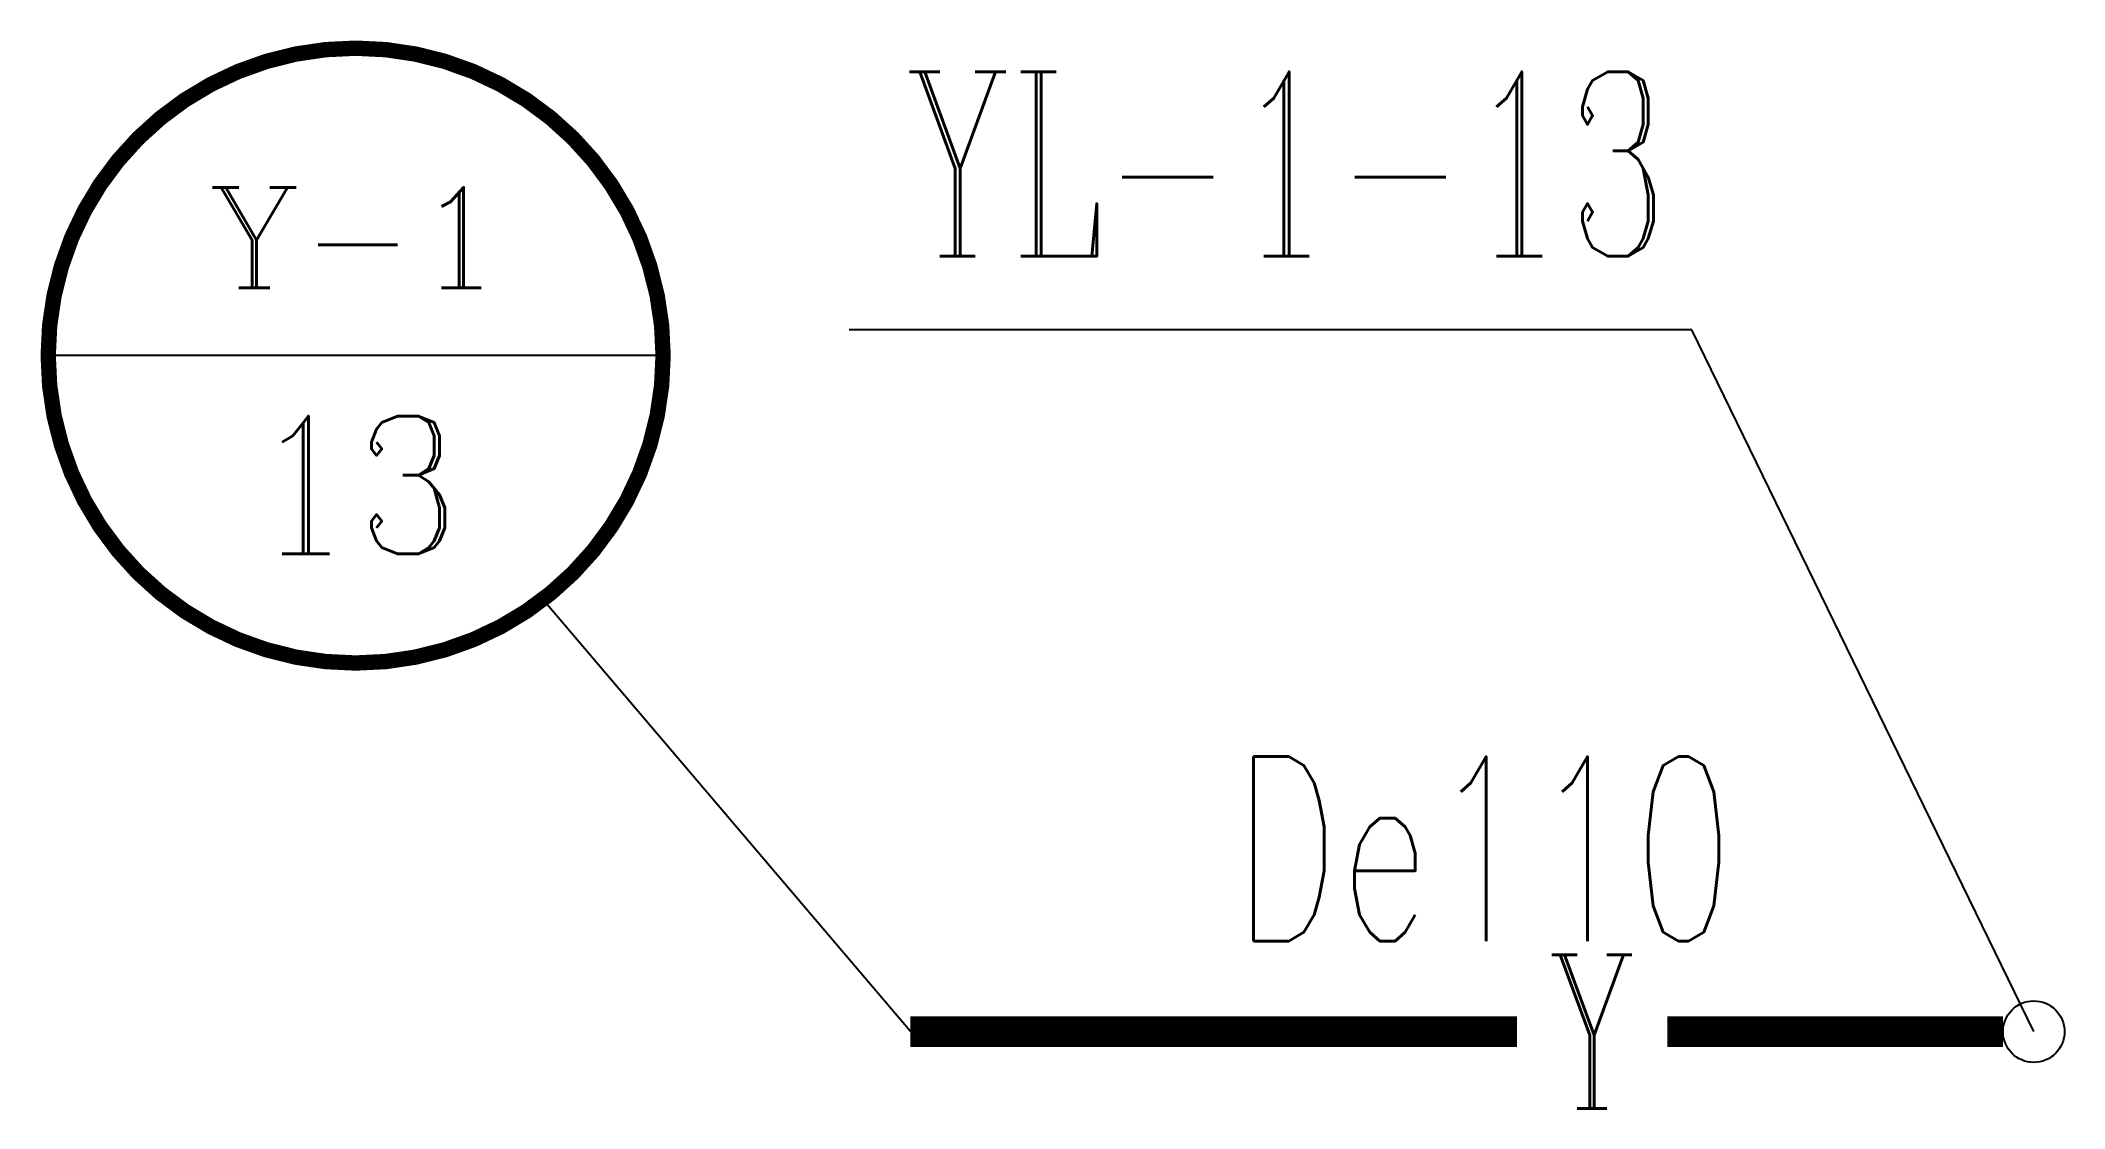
# Model space of a CAD drawing. Extents: x 14033796 to 29392202, y -1365078 to -465345.
# Drawn here: x 29387265 to 29392202, y -1365078 to -1362472 of the extents above.
import ezdxf
from ezdxf.enums import TextEntityAlignment as Align

# ---------------------------------------------------------------- set-up
doc = ezdxf.new("R2010")
doc.units = 0
doc.header["$LTSCALE"] = 1000
doc.header["$MEASUREMENT"] = 0
for name, color, linetype in [('DIM_消防', 3, 'Continuous'), ('DIM_雨水', 3, 'Continuous'), ('PIPE-雨水', 4, 'Continuous'), ('TEXT_雨水', 7, 'Continuous'), ('TWT_TEXT', 7, 'Continuous'), ('VPIPE-雨水', 4, 'Continuous')]:
    doc.layers.add(name, color=color, linetype=linetype)
doc.styles.add('_TWT_CIRCLE', font='COMPLEX', dxfattribs={"width": 1.1, "height": 3, "bigfont": 'HZTXT'})
doc.styles.add('_TWT_PIPEDN', font='SIMPLEX', dxfattribs={"width": 0.8, "height": 3, "bigfont": 'HZTXT'})
doc.styles.add('_TWT_PIPETEXT', font='COMPLEX', dxfattribs={"width": 0.8, "height": 2.5, "bigfont": 'HZTXT'})
doc.styles.add('_TWT_SERIAL', font='COMPLEX', dxfattribs={"width": 0.8, "height": 3, "bigfont": 'HZTXT'})

msp = doc.modelspace()

# ---------------------------------------------------------------- linework, layer by layer
at = {"layer": 'DIM_消防'}
for p, q in [((29388784, -1363240.9), (29387284, -1363240.9)), ((29389387.1, -1364890.2), (29388495.7, -1363841.8))]:
    msp.add_line(p, q, dxfattribs=at)
at = {"layer": 'DIM_消防', "const_width": 37.5}
msp.add_lwpolyline([(29388784, -1363240.9, 1), (29387284, -1363240.9, 1)], format="xyb", close=True, dxfattribs=at)
at = {"layer": 'DIM_雨水'}
for p, q in [((29391293.5, -1363178.4), (29389237.8, -1363178.4)), ((29392127.5, -1364890.2), (29391293.5, -1363178.4))]:
    msp.add_line(p, q, dxfattribs=at)
at = {"layer": 'PIPE-雨水', "linetype": 'Continuous', "ltscale": 0.75, "const_width": 75}
for points in [[(29390866.7, -1364890.2), (29389387.1, -1364890.2)], [(29392052.5, -1364890.2), (29391233.9, -1364890.2)]]:
    msp.add_lwpolyline(points, dxfattribs=at)
at = {"layer": 'VPIPE-雨水', "linetype": 'Continuous'}
msp.add_circle((29392127.5, -1364890.2), 75, dxfattribs=at)

# ---------------------------------------------------------------- texts
at = {"layer": 'DIM_消防', "color": 7, "style": '_TWT_CIRCLE'}
for s, height, p, p2 in [('Y-1', 245.45, (29387674, -1363075.9), (29388394, -1363075.9)), ('13', 336.64, (29387778.3, -1363724.9), (29388289.6, -1363724.9))]:
    msp.add_text(s, height=height, dxfattribs=at).set_placement(p, p2, align=Align.FIT)
at = {"layer": 'TEXT_雨水', "linetype": 'Continuous', "style": '_TWT_PIPEDN', "width": 0.64}
msp.add_text('De110', height=450, dxfattribs=at).set_placement((29390174.5, -1364669.2))
at = {"layer": 'TEXT_雨水', "style": '_TWT_PIPETEXT', "width": 0.64}
msp.add_text('Y', height=375, dxfattribs=at).set_placement((29390941.7, -1365077.7))
at = {"layer": 'TWT_TEXT', "style": '_TWT_SERIAL', "width": 0.64}
msp.add_text('YL-1-13', height=450, dxfattribs=at).set_placement((29389372.8, -1362998.4))

doc.saveas('drawing.dxf')
